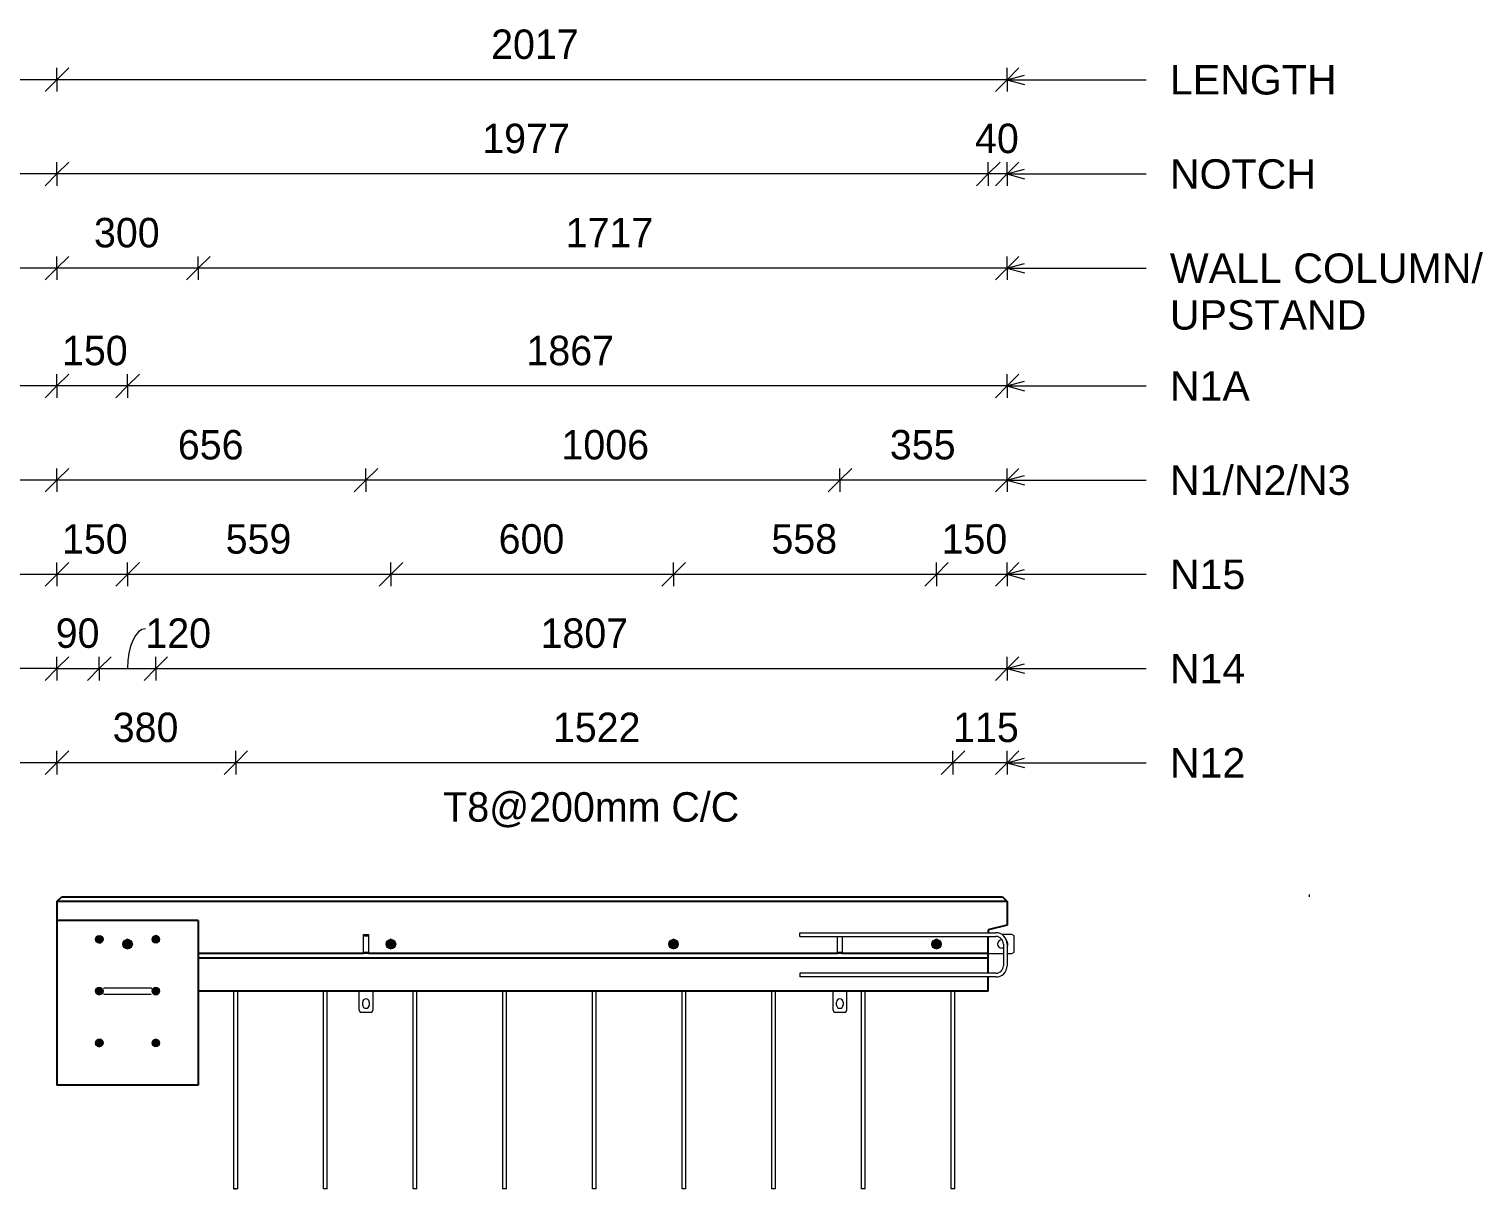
# Model space of a CAD drawing. Header units: millimetres. Extents: x 15006 to 36832, y -1993 to 19978.
# Drawn here: x 22593 to 25679, y 17515 to 19978 of the extents above; entities that cross this region are included whole.
import ezdxf

# ---------------------------------------------------------------- set-up
doc = ezdxf.new("R2010")
doc.units = ezdxf.units.MM
for name, color, linetype, lineweight in [('A-ANNO-DIMS', 211, 'Continuous', 9), ('A-ANNO-DIMS-25', 211, 'Continuous', 9), ('A-DETL-MBND', 5, 'Continuous', 18), ('A-GENM', 13, 'Continuous', 18), ('A-WALL', 113, 'Continuous', 25), ('G-ANNO-TEXT', 231, 'Continuous', 9), ('S-RBAR', 171, 'Continuous', 18)]:
    doc.layers.add(name, color=color, linetype=linetype, lineweight=lineweight)
doc.styles.add('Arial_1', font='arial.ttf', dxfattribs={"height": 62.5})
doc.styles.add('Nirmala UI Semilight_1', font='NirmalaS.ttf', dxfattribs={"height": 62.5})
doc.dimstyles.new('Arrow_Filled_-_2_5_NI_UI_3', dxfattribs={"dimscale": 304.8, "dimtxt": 65.460247, "dimasz": 0.164042, "dimexe": 0.082021, "dimexo": 0.0625, "dimgap": 0.082021, "dimtad": 1, "dimdec": 0, "dimzin": 0, "dimdsep": 46, "dimtxsty": 'Nirmala UI Semilight_1', "dimblk1": 'OBLIQUE', "dimblk2": 'OBLIQUE', "dimsah": 1, "dimcen": 0.09, "dimazin": 0, "dimtfac": 1, "dimtdec": 4, "dimtix": 1, "dimtmove": 0, "dimatfit": 3, "dimfxl": 0.082021, "dimfxlon": 1, "dimtvp": 1, "dimtolj": 1, "dimtzin": 0, "dimarcsym": 2})
doc.dimstyles.new('Arrow_Filled_-_2_5_NI_UI_4', dxfattribs={"dimscale": 304.8, "dimtxt": 65.460247, "dimasz": 0.164042, "dimexe": 0.082021, "dimexo": 0.0625, "dimgap": 0.082021, "dimtad": 1, "dimdec": 0, "dimzin": 0, "dimdsep": 46, "dimtxsty": 'Nirmala UI Semilight_1', "dimblk1": 'OBLIQUE', "dimblk2": 'OBLIQUE', "dimsah": 1, "dimcen": 0.09, "dimazin": 0, "dimtfac": 1, "dimtdec": 4, "dimtix": 1, "dimtmove": 1, "dimatfit": 3, "dimfxl": 0.082021, "dimfxlon": 1, "dimtvp": 1, "dimtolj": 1, "dimtzin": 0, "dimarcsym": 2})

# ---------------------------------------------------------------- blocks, each defined once
blk = doc.blocks.new('12_7Ø_ Lifting Insert_COLUMN - 12_9Ø Lifting insert-1653057-Elevation Top')
at = {"layer": 'A-GENM'}
for p, q in [((8938, 17929.1), (8937.8, 17929.2)), ((9039.7, 17929.1), (9039.4, 17929.1))]:
    blk.add_line(p, q, dxfattribs=at)
at = {"layer": 'A-GENM', "flags": 128}
for points in [[(8937.4, 17941.6), (8937.7, 17941.7), (8937.9, 17941.7), (8938.2, 17941.7), (8938.4, 17941.8), (8938.7, 17941.8)], [(9038.8, 17941.8), (9038.8, 17941.8), (9038.6, 17941.8), (9038.4, 17941.8), (9038.2, 17941.8), (9037.8, 17941.8), (9037.4, 17941.8), (9036.9, 17941.8), (9036.3, 17941.8), (9035.6, 17941.8), (9034.9, 17941.8), (9034, 17941.8), (9033.2, 17941.8), (9032.2, 17941.8), (9031.2, 17941.8), (9030.1, 17941.8), (9028.9, 17941.8), (9027.7, 17941.8), (9026.4, 17941.8), (9025, 17941.8), (9023.6, 17941.8), (9022.2, 17941.8), (9020.7, 17941.8), (9019.1, 17941.8), (9017.5, 17941.8), (9015.8, 17941.8), (9014.1, 17941.8), (9012.4, 17941.8), (9010.6, 17941.8), (9008.8, 17941.8), (9006.9, 17941.8), (9005, 17941.8), (9003.1, 17941.8), (9001.2, 17941.8), (8999.3, 17941.8), (8997.3, 17941.8), (8995.3, 17941.8), (8993.3, 17941.8), (8991.3, 17941.8), (8989.3, 17941.8), (8987.3, 17941.8), (8985.3, 17941.8), (8983.4, 17941.8), (8981.4, 17941.8), (8979.4, 17941.8), (8977.4, 17941.8), (8975.5, 17941.8), (8973.6, 17941.8), (8971.7, 17941.8), (8969.8, 17941.8), (8968, 17941.8), (8966.2, 17941.8), (8964.4, 17941.8), (8962.7, 17941.8), (8961, 17941.8), (8959.4, 17941.8), (8957.8, 17941.8), (8956.2, 17941.8), (8954.8, 17941.8), (8953.3, 17941.8), (8951.9, 17941.8), (8950.6, 17941.8), (8949.4, 17941.8), (8948.2, 17941.8), (8947, 17941.8), (8946, 17941.8), (8945, 17941.8), (8944, 17941.8), (8943.2, 17941.8), (8942.4, 17941.8), (8941.7, 17941.8), (8941.1, 17941.8), (8940.5, 17941.8), (8940, 17941.8), (8939.6, 17941.8), (8939.3, 17941.8), (8939.1, 17941.8), (8938.9, 17941.8), (8938.8, 17941.8), (8938.8, 17941.8)], [(9039.1, 17941.8), (9039.3, 17941.8), (9039.6, 17941.7), (9039.8, 17941.7), (9040.1, 17941.7), (9040.3, 17941.6)], [(8938.8, 17929.1), (8938.8, 17929.1), (8939, 17929.1), (8939.2, 17929.1), (8939.4, 17929.1), (8939.8, 17929.1), (8940.2, 17929.1), (8940.8, 17929.1), (8941.3, 17929.1), (8942, 17929.1), (8942.8, 17929.1), (8943.6, 17929.1), (8944.5, 17929.1), (8945.4, 17929.1), (8946.4, 17929.1), (8947.5, 17929.1), (8948.7, 17929.1), (8949.9, 17929.1), (8951.2, 17929.1), (8952.6, 17929.1), (8954, 17929.1), (8955.4, 17929.1), (8956.9, 17929.1), (8958.5, 17929.1), (8960.1, 17929.1), (8961.8, 17929.1), (8963.5, 17929.1), (8965.2, 17929.1), (8967, 17929.1), (8968.8, 17929.1), (8970.7, 17929.1), (8972.6, 17929.1), (8974.5, 17929.1), (8976.4, 17929.1), (8978.3, 17929.1), (8980.3, 17929.1), (8982.3, 17929.1), (8984.3, 17929.1), (8986.3, 17929.1), (8988.3, 17929.1), (8990.3, 17929.1), (8992.3, 17929.1), (8994.3, 17929.1), (8996.2, 17929.1), (8998.2, 17929.1), (9000.2, 17929.1), (9002.1, 17929.1), (9004, 17929.1), (9005.9, 17929.1), (9007.8, 17929.1), (9009.6, 17929.1), (9011.4, 17929.1), (9013.2, 17929.1), (9014.9, 17929.1), (9016.6, 17929.1), (9018.2, 17929.1), (9019.8, 17929.1), (9021.4, 17929.1), (9022.9, 17929.1), (9024.3, 17929.1), (9025.7, 17929.1), (9027, 17929.1), (9028.3, 17929.1), (9029.5, 17929.1), (9030.6, 17929.1), (9031.6, 17929.1), (9032.6, 17929.1), (9033.6, 17929.1), (9034.4, 17929.1), (9035.2, 17929.1), (9035.9, 17929.1), (9036.5, 17929.1), (9037.1, 17929.1), (9037.6, 17929.1), (9038, 17929.1), (9038.3, 17929.1), (9038.5, 17929.1), (9038.7, 17929.1), (9038.8, 17929.1), (9038.8, 17929.1)]]:
    blk.add_lwpolyline(points, dxfattribs=at)
blk = doc.blocks.new('RR spread anchor face based - RR-SA-3_0-200-1726827-Elevation Top')
at = {"layer": 'A-GENM'}
for p, q in [((10865.8, 18055.4), (10844.8, 18055.4)), ((10870.8, 18052.9), (10865.8, 18055.4)), ((10844.5, 18044.4), (10844.9, 18044.4)), ((10847.8, 18026.4), (10844.5, 18026.4)), ((10870.8, 18017.9), (10870.8, 18052.9)), ((10815.8, 18015.4), (10847.8, 18015.4)), ((10855.8, 18015.4), (10865.8, 18015.4)), ((10865.8, 18015.4), (10870.8, 18017.9))]:
    blk.add_line(p, q, dxfattribs=at)
for centre, start, end in [((10844.5, 18035.4), 90, 270), ((10848.5, 18035.4), 324.7987, 43.7744)]:
    blk.add_arc(centre, 9, start, end, dxfattribs=at)
blk = doc.blocks.new('RR spread anchor face based - RR-SA-2_5-150-1726819-Elevation Top')
at = {"layer": 'A-GENM'}
for p, q in [((10485.8, 17935.4), (10485.8, 17895.4)), ((10515.8, 17895.4), (10515.8, 17935.4)), ((10493.8, 17905.9), (10493.8, 17911.9)), ((10507.8, 17911.9), (10507.8, 17905.9)), ((10485.8, 17895.4), (10488.3, 17890.4)), ((10488.3, 17890.4), (10513.3, 17890.4)), ((10513.3, 17890.4), (10515.8, 17895.4))]:
    blk.add_line(p, q, dxfattribs=at)
for centre, start, end in [((10500.8, 17911.9), 0, 180), ((10500.8, 17905.9), 180, 0)]:
    blk.add_arc(centre, 7, start, end, dxfattribs=at)
blk = doc.blocks.new('RR spread anchor face based - RR-SA-2_5-150-1876458-Elevation Top')
at = {"layer": 'A-GENM'}
for p, q in [((9479.8, 17935.4), (9479.8, 17895.4)), ((9509.8, 17895.4), (9509.8, 17935.4)), ((9487.8, 17905.9), (9487.8, 17911.9)), ((9501.8, 17911.9), (9501.8, 17905.9)), ((9479.8, 17895.4), (9482.3, 17890.4)), ((9482.3, 17890.4), (9507.3, 17890.4)), ((9507.3, 17890.4), (9509.8, 17895.4))]:
    blk.add_line(p, q, dxfattribs=at)
for centre, start, end in [((9494.8, 17911.9), 0, 180), ((9494.8, 17905.9), 180, 0)]:
    blk.add_arc(centre, 7, start, end, dxfattribs=at)
blk = doc.blocks.new('RR spread anchor face based - RR-SA-3_0-200-V2-Elevation Top')
at = {"layer": 'A-GENM'}
for p, q in [((9489.8, 18052.9), (9489.8, 18055.4)), ((9489.8, 18055.4), (9499.8, 18055.4)), ((9499.8, 18055.4), (9499.8, 18052.9)), ((9489.8, 18017.9), (9489.8, 18052.9)), ((9489.8, 18052.9), (9499.8, 18052.9)), ((9499.8, 18052.9), (9499.8, 18017.9)), ((9489.8, 18015.4), (9489.8, 18017.9)), ((9489.8, 18017.9), (9499.8, 18017.9)), ((9499.8, 18015.4), (9489.8, 18015.4)), ((9499.8, 18017.9), (9499.8, 18015.4))]:
    blk.add_line(p, q, dxfattribs=at)
blk = doc.blocks.new('RR spread anchor face based - RR-SA-3_0-200-V3-Elevation Top')
at = {"layer": 'A-GENM'}
for p, q in [((10495.8, 18017.9), (10495.8, 18051.4)), ((10505.8, 18051.4), (10505.8, 18017.9)), ((10495.8, 18015.4), (10495.8, 18017.9)), ((10495.8, 18017.9), (10505.8, 18017.9)), ((10505.8, 18015.4), (10495.8, 18015.4)), ((10505.8, 18017.9), (10505.8, 18015.4))]:
    blk.add_line(p, q, dxfattribs=at)
blk = doc.blocks.new('DIMBLOCK35-Elevation Top')
at = {"layer": 'A-ANNO-DIMS-25'}
for p, q in [((24519.2, 18820.2), (24544.2, 18845.2)), ((24519.2, 18820.2), (24519.2, 18845.2)), ((24669.2, 18820.2), (24694.2, 18845.2)), ((24669.2, 18820.2), (24669.2, 18845.2)), ((24519.2, 18820.2), (24494.2, 18795.2)), ((24669.2, 18820.2), (24519.2, 18820.2)), ((24519.2, 18820.2), (24519.2, 18795.2)), ((24669.2, 18820.2), (24644.2, 18795.2)), ((24669.2, 18820.2), (24669.2, 18795.2))]:
    blk.add_line(p, q, dxfattribs=at)
at = {"layer": 'A-ANNO-DIMS-25', "color": 0, "insert": (24529.9, 18926.7), "char_height": 62.5, "width": 154.248, "attachment_point": 1, "line_spacing_factor": 1.142579, "style": 'Nirmala UI Semilight_1'}
blk.add_mtext('150', dxfattribs=at)
blk = doc.blocks.new('_Oblique')
at = {"color": 0, "linetype": 'ByBlock', "lineweight": -2}
blk.add_line((-0.5, -0.5), (0.5, 0.5), dxfattribs=at)
blk = doc.blocks.new('DIMBLOCK36-Elevation Top')
at = {"layer": 'A-ANNO-DIMS-25'}
for p, q in [((23961.2, 18820.2), (23986.2, 18845.2)), ((23961.2, 18820.2), (23961.2, 18845.2)), ((24519.2, 18820.2), (24544.2, 18845.2)), ((24519.2, 18820.2), (24519.2, 18845.2)), ((23961.2, 18820.2), (23936.2, 18795.2)), ((24519.2, 18820.2), (23961.2, 18820.2)), ((23961.2, 18820.2), (23961.2, 18795.2)), ((24519.2, 18820.2), (24494.2, 18795.2)), ((24519.2, 18820.2), (24519.2, 18795.2))]:
    blk.add_line(p, q, dxfattribs=at)
at = {"layer": 'A-ANNO-DIMS-25', "color": 0, "insert": (24168.8, 18926.7), "char_height": 62.5, "width": 171.387, "attachment_point": 1, "line_spacing_factor": 1.142579, "style": 'Nirmala UI Semilight_1'}
blk.add_mtext('558', dxfattribs=at)
blk = doc.blocks.new('DIMBLOCK37-Elevation Top')
at = {"layer": 'A-ANNO-DIMS-25'}
for p, q in [((23361.2, 18820.2), (23386.2, 18845.2)), ((23361.2, 18820.2), (23361.2, 18845.2)), ((23961.2, 18820.2), (23986.2, 18845.2)), ((23961.2, 18820.2), (23961.2, 18845.2)), ((23361.2, 18820.2), (23336.2, 18795.2)), ((23961.2, 18820.2), (23361.2, 18820.2)), ((23361.2, 18820.2), (23361.2, 18795.2)), ((23961.2, 18820.2), (23936.2, 18795.2)), ((23961.2, 18820.2), (23961.2, 18795.2))]:
    blk.add_line(p, q, dxfattribs=at)
at = {"layer": 'A-ANNO-DIMS-25', "color": 0, "insert": (23589.8, 18926.7), "char_height": 62.5, "width": 171.387, "attachment_point": 1, "line_spacing_factor": 1.142579, "style": 'Nirmala UI Semilight_1'}
blk.add_mtext('600', dxfattribs=at)
blk = doc.blocks.new('DIMBLOCK38-Elevation Top')
at = {"layer": 'A-ANNO-DIMS-25'}
for p, q in [((22802.2, 18820.2), (22827.2, 18845.2)), ((22802.2, 18820.2), (22802.2, 18845.2)), ((23361.2, 18820.2), (23386.2, 18845.2)), ((23361.2, 18820.2), (23361.2, 18845.2)), ((22802.2, 18820.2), (22777.2, 18795.2)), ((23361.2, 18820.2), (22802.2, 18820.2)), ((22802.2, 18820.2), (22802.2, 18795.2)), ((23361.2, 18820.2), (23336.2, 18795.2)), ((23361.2, 18820.2), (23361.2, 18795.2))]:
    blk.add_line(p, q, dxfattribs=at)
at = {"layer": 'A-ANNO-DIMS-25', "color": 0, "insert": (23010.3, 18926.7), "char_height": 62.5, "width": 171.387, "attachment_point": 1, "line_spacing_factor": 1.142579, "style": 'Nirmala UI Semilight_1'}
blk.add_mtext('559', dxfattribs=at)
blk = doc.blocks.new('DIMBLOCK39-Elevation Top')
at = {"layer": 'A-ANNO-DIMS-25'}
for p, q in [((22652.2, 18820.2), (22677.2, 18845.2)), ((22652.2, 18820.2), (22652.2, 18845.2)), ((22802.2, 18820.2), (22827.2, 18845.2)), ((22802.2, 18820.2), (22802.2, 18845.2)), ((22652.2, 18820.2), (22627.2, 18795.2)), ((22802.2, 18820.2), (22652.2, 18820.2)), ((22652.2, 18820.2), (22652.2, 18795.2)), ((22802.2, 18820.2), (22777.2, 18795.2)), ((22802.2, 18820.2), (22802.2, 18795.2))]:
    blk.add_line(p, q, dxfattribs=at)
at = {"layer": 'A-ANNO-DIMS-25', "color": 0, "insert": (22662.9, 18926.7), "char_height": 62.5, "width": 154.248, "attachment_point": 1, "line_spacing_factor": 1.142579, "style": 'Nirmala UI Semilight_1'}
blk.add_mtext('150', dxfattribs=at)
blk = doc.blocks.new('DIMBLOCK42-Elevation Top')
at = {"layer": 'A-ANNO-DIMS-25'}
for p, q in [((24554.2, 18420.2), (24579.2, 18445.2)), ((24554.2, 18420.2), (24554.2, 18445.2)), ((24669.2, 18420.2), (24694.2, 18445.2)), ((24669.2, 18420.2), (24669.2, 18445.2)), ((24554.2, 18420.2), (24529.2, 18395.2)), ((24669.2, 18420.2), (24554.2, 18420.2)), ((24554.2, 18420.2), (24554.2, 18395.2)), ((24669.2, 18420.2), (24644.2, 18395.2)), ((24669.2, 18420.2), (24669.2, 18395.2))]:
    blk.add_line(p, q, dxfattribs=at)
at = {"layer": 'A-ANNO-DIMS-25', "color": 0, "insert": (24554.5, 18526.7), "char_height": 62.5, "width": 137.109, "attachment_point": 1, "line_spacing_factor": 1.142579, "style": 'Nirmala UI Semilight_1'}
blk.add_mtext('115', dxfattribs=at)
blk = doc.blocks.new('DIMBLOCK43-Elevation Top')
at = {"layer": 'A-ANNO-DIMS-25'}
for p, q in [((23031.8, 18420.2), (23056.8, 18445.2)), ((23031.8, 18420.2), (23031.8, 18445.2)), ((24554.2, 18420.2), (24579.2, 18445.2)), ((24554.2, 18420.2), (24554.2, 18445.2)), ((23031.8, 18420.2), (23006.8, 18395.2)), ((24554.2, 18420.2), (23031.8, 18420.2)), ((23031.8, 18420.2), (23031.8, 18395.2)), ((24554.2, 18420.2), (24529.2, 18395.2)), ((24554.2, 18420.2), (24554.2, 18395.2))]:
    blk.add_line(p, q, dxfattribs=at)
at = {"layer": 'A-ANNO-DIMS-25', "color": 0, "char_height": 62.5, "attachment_point": 1, "line_spacing_factor": 1.142579, "style": 'Nirmala UI Semilight_1'}
for s, insert, width in [('1522', (23704.9, 18526.7), 211.377), ('T8@200mm C/C', (23472.2, 18357.7), 769.812)]:
    blk.add_mtext(s, dxfattribs=dict(at, insert=insert, width=width))
blk = doc.blocks.new('DIMBLOCK44-Elevation Top')
at = {"layer": 'A-ANNO-DIMS-25'}
for p, q in [((22652.2, 18420.2), (22677.2, 18445.2)), ((22652.2, 18420.2), (22652.2, 18445.2)), ((23031.8, 18420.2), (23056.8, 18445.2)), ((23031.8, 18420.2), (23031.8, 18445.2)), ((22652.2, 18420.2), (22627.2, 18395.2)), ((23031.8, 18420.2), (22652.2, 18420.2)), ((22652.2, 18420.2), (22652.2, 18395.2)), ((23031.8, 18420.2), (23006.8, 18395.2)), ((23031.8, 18420.2), (23031.8, 18395.2))]:
    blk.add_line(p, q, dxfattribs=at)
at = {"layer": 'A-ANNO-DIMS-25', "color": 0, "insert": (22770.6, 18526.7), "char_height": 62.5, "width": 171.387, "attachment_point": 1, "line_spacing_factor": 1.142579, "style": 'Nirmala UI Semilight_1'}
blk.add_mtext('380', dxfattribs=at)
blk = doc.blocks.new('DIMBLOCK45-Elevation Top')
at = {"layer": 'A-ANNO-DIMS-25'}
for p, q in [((22652.2, 18620.2), (22677.2, 18645.2)), ((22652.2, 18620.2), (22652.2, 18645.2)), ((22742.1, 18620.2), (22767.1, 18645.2)), ((22742.1, 18620.2), (22742.1, 18645.2)), ((22652.2, 18620.2), (22627.2, 18595.2)), ((22652.2, 18620.2), (22742.1, 18620.2)), ((22652.2, 18620.2), (22652.2, 18595.2)), ((22742.1, 18620.2), (22717.1, 18595.2)), ((22742.1, 18620.2), (22742.1, 18595.2))]:
    blk.add_line(p, q, dxfattribs=at)
at = {"layer": 'A-ANNO-DIMS-25', "color": 0, "insert": (22649.5, 18726.7), "char_height": 62.5, "width": 114.258, "attachment_point": 1, "line_spacing_factor": 1.142579, "style": 'Nirmala UI Semilight_1'}
blk.add_mtext('90', dxfattribs=at)
blk = doc.blocks.new('DIMBLOCK46-Elevation Top')
at = {"layer": 'A-ANNO-DIMS-25'}
for p, q in [((22742.1, 18620.2), (22767.1, 18645.2)), ((22742.1, 18620.2), (22742.1, 18645.2)), ((22862.1, 18620.2), (22887.1, 18645.2)), ((22862.1, 18620.2), (22862.1, 18645.2)), ((22742.1, 18620.2), (22717.1, 18595.2)), ((22742.1, 18620.2), (22862.1, 18620.2)), ((22742.1, 18620.2), (22742.1, 18595.2)), ((22862.1, 18620.2), (22837.1, 18595.2)), ((22862.1, 18620.2), (22862.1, 18595.2))]:
    blk.add_line(p, q, dxfattribs=at)
blk.add_ellipse((22839.9, 18620.2), major_axis=(0, 84.5), ratio=0.448117, start_param=0, end_param=1.570796, dxfattribs=at)
at = {"layer": 'A-ANNO-DIMS-25', "color": 0, "insert": (22839.9, 18726.7), "char_height": 62.5, "width": 154.248, "attachment_point": 1, "line_spacing_factor": 1.142579, "style": 'Nirmala UI Semilight_1'}
blk.add_mtext('120', dxfattribs=at)
blk = doc.blocks.new('DIMBLOCK47-Elevation Top')
at = {"layer": 'A-ANNO-DIMS-25'}
for p, q in [((22862.1, 18620.2), (22887.1, 18645.2)), ((22862.1, 18620.2), (22862.1, 18645.2)), ((24669.2, 18620.2), (24694.2, 18645.2)), ((24669.2, 18620.2), (24669.2, 18645.2)), ((22862.1, 18620.2), (22837.1, 18595.2)), ((22862.1, 18620.2), (24669.2, 18620.2)), ((22862.1, 18620.2), (22862.1, 18595.2)), ((24669.2, 18620.2), (24644.2, 18595.2)), ((24669.2, 18620.2), (24669.2, 18595.2))]:
    blk.add_line(p, q, dxfattribs=at)
at = {"layer": 'A-ANNO-DIMS-25', "color": 0, "insert": (23678.7, 18726.7), "char_height": 62.5, "width": 208.521, "attachment_point": 1, "line_spacing_factor": 1.142579, "style": 'Nirmala UI Semilight_1'}
blk.add_mtext('1807', dxfattribs=at)
blk = doc.blocks.new('DIMBLOCK54-Elevation Top')
at = {"layer": 'A-ANNO-DIMS-25'}
for p, q in [((24314.2, 19020.2), (24339.2, 19045.2)), ((24314.2, 19020.2), (24314.2, 19045.2)), ((24669.2, 19020.2), (24694.2, 19045.2)), ((24669.2, 19020.2), (24669.2, 19045.2)), ((24314.2, 19020.2), (24289.2, 18995.2)), ((24669.2, 19020.2), (24314.2, 19020.2)), ((24314.2, 19020.2), (24314.2, 18995.2)), ((24669.2, 19020.2), (24644.2, 18995.2)), ((24669.2, 19020.2), (24669.2, 18995.2))]:
    blk.add_line(p, q, dxfattribs=at)
at = {"layer": 'A-ANNO-DIMS-25', "color": 0, "insert": (24420.3, 19126.7), "char_height": 62.5, "width": 171.387, "attachment_point": 1, "line_spacing_factor": 1.142579, "style": 'Nirmala UI Semilight_1'}
blk.add_mtext('355', dxfattribs=at)
blk = doc.blocks.new('DIMBLOCK55-Elevation Top')
at = {"layer": 'A-ANNO-DIMS-25'}
for p, q in [((23308.2, 19020.2), (23333.2, 19045.2)), ((23308.2, 19020.2), (23308.2, 19045.2)), ((24314.2, 19020.2), (24339.2, 19045.2)), ((24314.2, 19020.2), (24314.2, 19045.2)), ((23308.2, 19020.2), (23283.2, 18995.2)), ((24314.2, 19020.2), (23308.2, 19020.2)), ((23308.2, 19020.2), (23308.2, 18995.2)), ((24314.2, 19020.2), (24289.2, 18995.2)), ((24314.2, 19020.2), (24314.2, 18995.2))]:
    blk.add_line(p, q, dxfattribs=at)
at = {"layer": 'A-ANNO-DIMS-25', "color": 0, "insert": (23723.1, 19126.7), "char_height": 62.5, "width": 211.377, "attachment_point": 1, "line_spacing_factor": 1.142579, "style": 'Nirmala UI Semilight_1'}
blk.add_mtext('1006', dxfattribs=at)
blk = doc.blocks.new('DIMBLOCK56-Elevation Top')
at = {"layer": 'A-ANNO-DIMS-25'}
for p, q in [((22652.2, 19020.2), (22677.2, 19045.2)), ((22652.2, 19020.2), (22652.2, 19045.2)), ((23308.2, 19020.2), (23333.2, 19045.2)), ((23308.2, 19020.2), (23308.2, 19045.2)), ((22652.2, 19020.2), (22627.2, 18995.2)), ((23308.2, 19020.2), (22652.2, 19020.2)), ((22652.2, 19020.2), (22652.2, 18995.2)), ((23308.2, 19020.2), (23283.2, 18995.2)), ((23308.2, 19020.2), (23308.2, 18995.2))]:
    blk.add_line(p, q, dxfattribs=at)
at = {"layer": 'A-ANNO-DIMS-25', "color": 0, "insert": (22908.8, 19126.7), "char_height": 62.5, "width": 171.387, "attachment_point": 1, "line_spacing_factor": 1.142579, "style": 'Nirmala UI Semilight_1'}
blk.add_mtext('656', dxfattribs=at)
blk = doc.blocks.new('DIMBLOCK57-Elevation Top')
at = {"layer": 'A-ANNO-DIMS-25'}
for p, q in [((22802.2, 19220.2), (22827.2, 19245.2)), ((22802.2, 19220.2), (22802.2, 19245.2)), ((24669.2, 19220.2), (24694.2, 19245.2)), ((24669.2, 19220.2), (24669.2, 19245.2)), ((22802.2, 19220.2), (22777.2, 19195.2)), ((24669.2, 19220.2), (22802.2, 19220.2)), ((22802.2, 19220.2), (22802.2, 19195.2)), ((24669.2, 19220.2), (24644.2, 19195.2)), ((24669.2, 19220.2), (24669.2, 19195.2))]:
    blk.add_line(p, q, dxfattribs=at)
at = {"layer": 'A-ANNO-DIMS-25', "color": 0, "insert": (23648.8, 19326.7), "char_height": 62.5, "width": 208.521, "attachment_point": 1, "line_spacing_factor": 1.142579, "style": 'Nirmala UI Semilight_1'}
blk.add_mtext('1867', dxfattribs=at)
blk = doc.blocks.new('DIMBLOCK58-Elevation Top')
at = {"layer": 'A-ANNO-DIMS-25'}
for p, q in [((22652.2, 19220.2), (22677.2, 19245.2)), ((22652.2, 19220.2), (22652.2, 19245.2)), ((22802.2, 19220.2), (22827.2, 19245.2)), ((22802.2, 19220.2), (22802.2, 19245.2)), ((22652.2, 19220.2), (22627.2, 19195.2)), ((22802.2, 19220.2), (22652.2, 19220.2)), ((22652.2, 19220.2), (22652.2, 19195.2)), ((22802.2, 19220.2), (22777.2, 19195.2)), ((22802.2, 19220.2), (22802.2, 19195.2))]:
    blk.add_line(p, q, dxfattribs=at)
at = {"layer": 'A-ANNO-DIMS-25', "color": 0, "insert": (22662.9, 19326.7), "char_height": 62.5, "width": 154.248, "attachment_point": 1, "line_spacing_factor": 1.142579, "style": 'Nirmala UI Semilight_1'}
blk.add_mtext('150', dxfattribs=at)
blk = doc.blocks.new('DIMBLOCK62-Elevation Top')
at = {"layer": 'A-ANNO-DIMS-25'}
for p, q in [((22952.2, 19470.4), (22977.2, 19495.4)), ((22952.2, 19470.4), (22952.2, 19495.4)), ((24669.2, 19470.4), (24694.2, 19495.4)), ((24669.2, 19470.4), (24669.2, 19495.4)), ((22952.2, 19470.4), (22927.2, 19445.4)), ((24669.2, 19470.4), (22952.2, 19470.4)), ((22952.2, 19470.4), (22952.2, 19445.4)), ((24669.2, 19470.4), (24644.2, 19445.4)), ((24669.2, 19470.4), (24669.2, 19445.4))]:
    blk.add_line(p, q, dxfattribs=at)
at = {"layer": 'A-ANNO-DIMS-25', "color": 0, "insert": (23732.1, 19577), "char_height": 62.5, "width": 188.526, "attachment_point": 1, "line_spacing_factor": 1.142579, "style": 'Nirmala UI Semilight_1'}
blk.add_mtext('1717', dxfattribs=at)
blk = doc.blocks.new('DIMBLOCK63-Elevation Top')
at = {"layer": 'A-ANNO-DIMS-25'}
for p, q in [((22652.2, 19470.4), (22677.2, 19495.4)), ((22652.2, 19470.4), (22652.2, 19495.4)), ((22952.2, 19470.4), (22977.2, 19495.4)), ((22952.2, 19470.4), (22952.2, 19495.4)), ((22652.2, 19470.4), (22627.2, 19445.4)), ((22952.2, 19470.4), (22652.2, 19470.4)), ((22652.2, 19470.4), (22652.2, 19445.4)), ((22952.2, 19470.4), (22927.2, 19445.4)), ((22952.2, 19470.4), (22952.2, 19445.4))]:
    blk.add_line(p, q, dxfattribs=at)
at = {"layer": 'A-ANNO-DIMS-25', "color": 0, "insert": (22730.8, 19577), "char_height": 62.5, "width": 171.387, "attachment_point": 1, "line_spacing_factor": 1.142579, "style": 'Nirmala UI Semilight_1'}
blk.add_mtext('300', dxfattribs=at)
blk = doc.blocks.new('DIMBLOCK64-Elevation Top')
at = {"layer": 'A-ANNO-DIMS-25'}
for p, q in [((24629.2, 19670.4), (24654.2, 19695.4)), ((24629.2, 19670.4), (24629.2, 19695.4)), ((24669.2, 19670.4), (24694.2, 19695.4)), ((24669.2, 19670.4), (24669.2, 19695.4)), ((24629.2, 19670.4), (24604.2, 19645.4)), ((24669.2, 19670.4), (24629.2, 19670.4)), ((24629.2, 19670.4), (24629.2, 19645.4)), ((24669.2, 19670.4), (24644.2, 19645.4)), ((24669.2, 19670.4), (24669.2, 19645.4))]:
    blk.add_line(p, q, dxfattribs=at)
at = {"layer": 'A-ANNO-DIMS-25', "color": 0, "insert": (24601, 19777), "char_height": 62.5, "width": 115.686, "attachment_point": 1, "line_spacing_factor": 1.142579, "style": 'Nirmala UI Semilight_1'}
blk.add_mtext('40', dxfattribs=at)
blk = doc.blocks.new('DIMBLOCK65-Elevation Top')
at = {"layer": 'A-ANNO-DIMS-25'}
for p, q in [((22652.2, 19670.4), (22677.2, 19695.4)), ((22652.2, 19670.4), (22652.2, 19695.4)), ((24629.2, 19670.4), (24654.2, 19695.4)), ((24629.2, 19670.4), (24629.2, 19695.4)), ((22652.2, 19670.4), (22627.2, 19645.4)), ((24629.2, 19670.4), (22652.2, 19670.4)), ((22652.2, 19670.4), (22652.2, 19645.4)), ((24629.2, 19670.4), (24604.2, 19645.4)), ((24629.2, 19670.4), (24629.2, 19645.4))]:
    blk.add_line(p, q, dxfattribs=at)
at = {"layer": 'A-ANNO-DIMS-25', "color": 0, "insert": (23555, 19777), "char_height": 62.5, "width": 205.664, "attachment_point": 1, "line_spacing_factor": 1.142579, "style": 'Nirmala UI Semilight_1'}
blk.add_mtext('1977', dxfattribs=at)
blk = doc.blocks.new('DIMBLOCK66-Elevation Top')
at = {"layer": 'A-ANNO-DIMS-25'}
for p, q in [((22652.2, 19870.4), (22677.2, 19895.4)), ((22652.2, 19870.4), (22652.2, 19895.4)), ((24669.2, 19870.4), (24694.2, 19895.4)), ((24669.2, 19870.4), (24669.2, 19895.4)), ((22652.2, 19870.4), (22627.2, 19845.4)), ((24669.2, 19870.4), (22652.2, 19870.4)), ((22652.2, 19870.4), (22652.2, 19845.4)), ((24669.2, 19870.4), (24644.2, 19845.4)), ((24669.2, 19870.4), (24669.2, 19845.4))]:
    blk.add_line(p, q, dxfattribs=at)
at = {"layer": 'A-ANNO-DIMS-25', "color": 0, "insert": (23573.8, 19977), "char_height": 62.5, "width": 208.521, "attachment_point": 1, "line_spacing_factor": 1.142579, "style": 'Nirmala UI Semilight_1'}
blk.add_mtext('2017', dxfattribs=at)

msp = doc.modelspace()

# ---------------------------------------------------------------- hatches: boundary and pattern name
at = {"layer": 'S-RBAR'}
h = msp.add_hatch(color=256, dxfattribs=at)
edge = h.paths.add_edge_path()
edge.add_arc((22742.1, 18045.4), 8, 0, 360)
for points in [[(22743, 18037.5), (22748.8, 18041.2), (22749.6, 18048.1), (22744.7, 18053), (22737.8, 18052.2), (22734.1, 18046.3), (22736.4, 18039.8)], [(22802.2, 18025.4), (22809.2, 18028.4), (22812.2, 18035.4), (22809.2, 18042.5), (22802.2, 18045.4), (22795.1, 18042.5), (22792.2, 18035.4), (22795.1, 18028.4)], [(22864.7, 18037.9), (22869.6, 18042.8), (22868.8, 18049.7), (22863, 18053.4), (22856.4, 18051.1), (22854.1, 18044.5), (22857.8, 18038.7)], [(23361.2, 18025.4), (23368.2, 18028.4), (23371.2, 18035.4), (23368.2, 18042.5), (23361.2, 18045.4), (23354.1, 18042.5), (23351.2, 18035.4), (23354.1, 18028.4)], [(23961.2, 18025.4), (23968.2, 18028.4), (23971.2, 18035.4), (23968.2, 18042.5), (23961.2, 18045.4), (23954.1, 18042.5), (23951.2, 18035.4), (23954.1, 18028.4)], [(24519.2, 18025.4), (24526.2, 18028.4), (24529.2, 18035.4), (24526.2, 18042.5), (24519.2, 18045.4), (24512.1, 18042.5), (24509.2, 18035.4), (24512.1, 18028.4)], [(22742.1, 17927.4), (22748.3, 17930.4), (22749.9, 17937.2), (22745.5, 17942.6), (22738.6, 17942.6), (22734.3, 17937.2), (22735.8, 17930.4)], [(22865.5, 17928.2), (22869.9, 17933.7), (22868.3, 17940.4), (22861.7, 17943.3), (22855.8, 17940.4), (22854.3, 17933.7), (22858.6, 17928.2), (22862.2, 17928.2)], [(22741.6, 17817.4), (22748, 17820.1), (22750, 17826.7), (22746, 17832.4), (22739, 17832.8), (22734.4, 17827.7), (22735.5, 17820.8)], [(22858.7, 17818.2), (22865.6, 17818.2), (22869.9, 17823.7), (22868.3, 17830.5), (22862, 17833.4), (22855.8, 17830.4), (22854.3, 17823.6)]]:
    msp.add_hatch(color=256, dxfattribs=at).paths.add_polyline_path(points)
h = msp.add_hatch(color=256, dxfattribs=at)
edge = h.paths.add_edge_path()
edge.add_arc((22802.2, 18035.4), 10, 0, 360)
h = msp.add_hatch(color=256, dxfattribs=at)
edge = h.paths.add_edge_path()
edge.add_arc((22862.1, 18045.4), 8, 0, 360)
h = msp.add_hatch(color=256, dxfattribs=at)
edge = h.paths.add_edge_path()
edge.add_arc((23361.2, 18035.4), 10, 0, 360)
h = msp.add_hatch(color=256, dxfattribs=at)
edge = h.paths.add_edge_path()
edge.add_arc((23961.2, 18035.4), 10, 0, 360)
h = msp.add_hatch(color=256, dxfattribs=at)
edge = h.paths.add_edge_path()
edge.add_arc((24519.2, 18035.4), 10, 0, 360)
h = msp.add_hatch(color=256, dxfattribs=at)
edge = h.paths.add_edge_path()
edge.add_arc((22742.1, 17935.4), 8, 0, 360)
h = msp.add_hatch(color=256, dxfattribs=at)
edge = h.paths.add_edge_path()
edge.add_arc((22862.1, 17935.4), 8, 0, 360)
h = msp.add_hatch(color=256, dxfattribs=at)
edge = h.paths.add_edge_path()
edge.add_arc((22742.1, 17825.4), 8, 0, 360)
h = msp.add_hatch(color=256, dxfattribs=at)
edge = h.paths.add_edge_path()
edge.add_arc((22862.1, 17825.4), 8, 0, 360)

# ---------------------------------------------------------------- linework, layer by layer
at = {"layer": 'A-DETL-MBND'}
for p, q in [((22652.2, 19870.4), (21106.2, 19870.4)), ((22652.2, 19670.4), (21306.2, 19670.4)), ((22652.2, 19470.4), (21506.2, 19470.4)), ((22652.2, 19220.2), (21906.2, 19220.2)), ((22652.2, 19020.2), (22106.2, 19020.2)), ((22652.2, 18820.2), (22106.2, 18820.2)), ((22652.2, 18620.2), (22270.1, 18620.2)), ((22652.2, 18420.2), (22510.1, 18420.2)), ((25310.1, 18140.4), (25310.1, 18135.4)), ((23027.8, 17515.4), (23031.8, 17515.4))]:
    msp.add_line(p, q, dxfattribs=at)
at = {"layer": 'A-WALL'}
for p, q in [((22652.2, 18125.4), (22662.2, 18135.4)), ((24669.2, 18125.4), (22652.2, 18125.4)), ((22652.2, 18125.4), (22652.2, 17735.4)), ((22662.2, 18135.4), (24659.2, 18135.4)), ((24659.2, 18135.4), (24669.2, 18125.4)), ((24669.2, 18125.4), (24669.2, 18075.4)), ((22952.2, 18085.4), (22652.2, 18085.4)), ((22952.2, 18085.4), (22952.2, 17935.4)), ((24669.2, 18075.4), (24629.2, 18065.4)), ((24629.2, 18065.4), (24629.2, 18059.4)), ((24629.2, 17973.4), (24629.2, 18051.4)), ((23303.2, 18015.4), (22952.2, 18015.4)), ((24629.2, 18005.4), (22952.2, 18005.4)), ((24309.2, 18015.4), (23313.2, 18015.4)), ((24629.2, 18015.4), (24319.2, 18015.4)), ((24629.2, 17935.4), (24629.2, 17965.4)), ((24629.2, 17935.4), (22952.2, 17935.4)), ((22952.2, 17935.4), (22952.2, 17735.4)), ((22952.2, 17735.4), (22652.2, 17735.4))]:
    msp.add_line(p, q, dxfattribs=at)
at = {"layer": 'G-ANNO-TEXT', "color": 10}
for p, q in [((24668.6, 19870.3), (24706.1, 19880.3)), ((24668.6, 19870.3), (24706.1, 19860.2)), ((24668.6, 19870.3), (24964.6, 19870.3)), ((24668.6, 19670.3), (24706.1, 19680.3)), ((24668.6, 19670.3), (24706.1, 19660.2)), ((24668.6, 19670.3), (24964.6, 19670.3)), ((24668.6, 19470.3), (24706.1, 19480.3)), ((24668.6, 19470.3), (24706.1, 19460.2)), ((24668.6, 19470.3), (24964.6, 19470.3)), ((24668.6, 19220.3), (24706.1, 19230.3)), ((24668.6, 19220.3), (24706.1, 19210.2)), ((24668.6, 19220.3), (24964.6, 19220.3)), ((24668.6, 19020.3), (24706.1, 19030.3)), ((24668.6, 19020.3), (24706.1, 19010.2)), ((24668.6, 19020.3), (24964.6, 19020.3)), ((24668.6, 18820.3), (24706.1, 18830.3)), ((24668.6, 18820.3), (24706.1, 18810.2)), ((24668.6, 18820.3), (24964.6, 18820.3)), ((24668.6, 18620.2), (24706.1, 18630.2)), ((24668.6, 18620.2), (24706.1, 18610.1)), ((24668.6, 18620.2), (24964.6, 18620.2)), ((24668.6, 18420.2), (24706.1, 18430.2)), ((24668.6, 18420.2), (24706.1, 18410.1)), ((24668.6, 18420.2), (24964.6, 18420.2))]:
    msp.add_line(p, q, dxfattribs=at)
at = {"layer": 'S-RBAR'}
for p, q in [((24229.2, 18059.4), (24645.2, 18059.4)), ((24229.2, 18051.4), (24229.2, 18059.4)), ((22737.8, 18052.2), (22734.1, 18046.3)), ((22734.1, 18046.3), (22736.4, 18039.8)), ((22736.4, 18039.8), (22743, 18037.5)), ((22744.7, 18053), (22737.8, 18052.2)), ((22743, 18037.5), (22748.8, 18041.2)), ((22749.6, 18048.1), (22744.7, 18053)), ((22748.8, 18041.2), (22749.6, 18048.1)), ((22795.1, 18042.5), (22792.2, 18035.4)), ((22792.2, 18035.4), (22795.1, 18028.4)), ((22802.2, 18045.4), (22795.1, 18042.5)), ((22795.1, 18028.4), (22802.2, 18025.4)), ((22809.2, 18042.5), (22802.2, 18045.4)), ((22802.2, 18025.4), (22809.2, 18028.4)), ((22812.2, 18035.4), (22809.2, 18042.5)), ((22809.2, 18028.4), (22812.2, 18035.4)), ((22856.4, 18051.1), (22854.1, 18044.5)), ((22854.1, 18044.5), (22857.8, 18038.7)), ((22863, 18053.4), (22856.4, 18051.1)), ((22857.8, 18038.7), (22864.7, 18037.9)), ((22868.8, 18049.7), (22863, 18053.4)), ((22864.7, 18037.9), (22869.6, 18042.8)), ((22869.6, 18042.8), (22868.8, 18049.7)), ((23354.1, 18042.5), (23351.2, 18035.4)), ((23351.2, 18035.4), (23354.1, 18028.4)), ((23361.2, 18045.4), (23354.1, 18042.5)), ((23354.1, 18028.4), (23361.2, 18025.4)), ((23368.2, 18042.5), (23361.2, 18045.4)), ((23361.2, 18025.4), (23368.2, 18028.4)), ((23371.2, 18035.4), (23368.2, 18042.5)), ((23368.2, 18028.4), (23371.2, 18035.4)), ((23954.1, 18042.5), (23951.2, 18035.4)), ((23951.2, 18035.4), (23954.1, 18028.4)), ((23961.2, 18045.4), (23954.1, 18042.5)), ((23954.1, 18028.4), (23961.2, 18025.4)), ((23968.2, 18042.5), (23961.2, 18045.4)), ((23961.2, 18025.4), (23968.2, 18028.4)), ((23971.2, 18035.4), (23968.2, 18042.5)), ((23968.2, 18028.4), (23971.2, 18035.4)), ((24229.2, 18051.4), (24645.2, 18051.4)), ((24512.1, 18042.5), (24509.2, 18035.4)), ((24509.2, 18035.4), (24512.1, 18028.4)), ((24519.2, 18045.4), (24512.1, 18042.5)), ((24512.1, 18028.4), (24519.2, 18025.4)), ((24526.2, 18042.5), (24519.2, 18045.4)), ((24519.2, 18025.4), (24526.2, 18028.4)), ((24529.2, 18035.4), (24526.2, 18042.5)), ((24526.2, 18028.4), (24529.2, 18035.4)), ((24661.2, 18035.4), (24661.2, 17989.4)), ((24669.2, 18035.4), (24669.2, 17989.4)), ((24645.2, 17973.4), (24229.2, 17973.4)), ((24229.2, 17973.4), (24229.2, 17965.4)), ((24645.2, 17965.4), (24229.2, 17965.4)), ((22738.6, 17942.6), (22734.3, 17937.2)), ((22734.3, 17937.2), (22735.8, 17930.4)), ((22735.8, 17930.4), (22742.1, 17927.4)), ((22745.5, 17942.6), (22738.6, 17942.6)), ((22742.1, 17927.4), (22748.3, 17930.4)), ((22749.9, 17937.2), (22745.5, 17942.6)), ((22748.3, 17930.4), (22749.9, 17937.2)), ((22855.8, 17940.4), (22854.3, 17933.7)), ((22854.3, 17933.7), (22858.6, 17928.2)), ((22861.7, 17943.3), (22855.8, 17940.4)), ((22868.3, 17940.4), (22861.7, 17943.3)), ((22865.5, 17928.2), (22869.9, 17933.7)), ((22869.9, 17933.7), (22868.3, 17940.4)), ((23027.8, 17515.4), (23027.8, 17935.4)), ((23035.8, 17515.4), (23035.8, 17935.4)), ((23218.1, 17515.4), (23218.1, 17935.4)), ((23226.1, 17515.4), (23226.1, 17935.4)), ((23408.4, 17515.4), (23408.4, 17935.4)), ((23416.4, 17515.4), (23416.4, 17935.4)), ((23598.7, 17515.4), (23598.7, 17935.4)), ((23606.7, 17515.4), (23606.7, 17935.4)), ((23789, 17515.4), (23789, 17935.4)), ((23797, 17515.4), (23797, 17935.4)), ((23979.3, 17515.4), (23979.3, 17935.4)), ((23987.3, 17515.4), (23987.3, 17935.4)), ((24169.6, 17515.4), (24169.6, 17935.4)), ((24177.6, 17515.4), (24177.6, 17935.4)), ((24359.9, 17515.4), (24359.9, 17935.4)), ((24367.9, 17515.4), (24367.9, 17935.4)), ((24550.2, 17515.4), (24550.2, 17935.4)), ((24558.2, 17515.4), (24558.2, 17935.4)), ((22858.6, 17928.2), (22862.2, 17928.2)), ((22862.2, 17928.2), (22865.5, 17928.2)), ((22739, 17832.8), (22734.4, 17827.7)), ((22734.4, 17827.7), (22735.5, 17820.8)), ((22735.5, 17820.8), (22741.6, 17817.4)), ((22746, 17832.4), (22739, 17832.8)), ((22741.6, 17817.4), (22748, 17820.1)), ((22750, 17826.7), (22746, 17832.4)), ((22748, 17820.1), (22750, 17826.7)), ((22855.8, 17830.4), (22854.3, 17823.6)), ((22854.3, 17823.6), (22858.7, 17818.2)), ((22862, 17833.4), (22855.8, 17830.4)), ((22858.7, 17818.2), (22865.6, 17818.2)), ((22868.3, 17830.5), (22862, 17833.4)), ((22865.6, 17818.2), (22869.9, 17823.7)), ((22869.9, 17823.7), (22868.3, 17830.5)), ((23035.8, 17515.4), (23027.8, 17515.4)), ((23226.1, 17515.4), (23218.1, 17515.4)), ((23416.4, 17515.4), (23408.4, 17515.4)), ((23606.7, 17515.4), (23598.7, 17515.4)), ((23797, 17515.4), (23789, 17515.4)), ((23987.3, 17515.4), (23979.3, 17515.4)), ((24177.6, 17515.4), (24169.6, 17515.4)), ((24367.9, 17515.4), (24359.9, 17515.4)), ((24558.2, 17515.4), (24550.2, 17515.4))]:
    msp.add_line(p, q, dxfattribs=at)
for centre, radius in [((22742.1, 18045.4), 8), ((22802.2, 18035.4), 10), ((22862.1, 18045.4), 8), ((23361.2, 18035.4), 10), ((23961.2, 18035.4), 10), ((24519.2, 18035.4), 10), ((22742.1, 17935.4), 8), ((22862.1, 17935.4), 8), ((22742.1, 17825.4), 8), ((22862.1, 17825.4), 8)]:
    msp.add_circle(centre, radius, dxfattribs=at)
for centre, radius, start, end in [((24645.2, 18035.4), 24, 0, 90), ((24645.2, 18035.4), 16, 0, 90), ((24645.2, 17989.4), 16, 270, 0), ((24645.2, 17989.4), 24, 270, 360)]:
    msp.add_arc(centre, radius, start, end, dxfattribs=at)

# ---------------------------------------------------------------- block references
at = {"layer": 'A-GENM'}
for name in ['RR spread anchor face based - RR-SA-3_0-200-V2-Elevation Top', 'RR spread anchor face based - RR-SA-3_0-200-1726827-Elevation Top', 'RR spread anchor face based - RR-SA-3_0-200-V3-Elevation Top', '12_7Ø_ Lifting Insert_COLUMN - 12_9Ø Lifting insert-1653057-Elevation Top', 'RR spread anchor face based - RR-SA-2_5-150-1876458-Elevation Top', 'RR spread anchor face based - RR-SA-2_5-150-1726819-Elevation Top']:
    msp.add_blockref(name, (13813.4, 0), dxfattribs=at)

# ---------------------------------------------------------------- texts
at = {"layer": 'G-ANNO-TEXT', "color": 7, "char_height": 62.5, "attachment_point": 1, "style": 'Arial_1'}
for s, insert, width in [('LENGTH', (25014.6, 19901.5), 428.903), ('NOTCH', (25014.6, 19701.5), 376.793), ('WALL COLUMN/', (25014.6, 19501.5), 805.696), ('UPSTAND', (25014.6, 19402.3), 505.063), ('N1A', (25014.6, 19251.5), 204.43), ('N1/N2/N3', (25014.6, 19051.5), 462.975), ('N15', (25014.6, 18851.5), 192.405), ('N14', (25014.6, 18651.4), 192.405), ('N12', (25014.6, 18451.4), 192.405)]:
    msp.add_mtext(s, dxfattribs=dict(at, insert=insert, width=width))

# ---------------------------------------------------------------- dimensions: what is measured, and where the dimension line sits
at = {"layer": 'A-ANNO-DIMS'}
for base, p1, p2, override, picture, middle in [((22652.2, 19870.4), (24669.2, 19845.4), (22652.2, 19845.4), {"dimpost": '<>', "dimfxl": 2017}, 'DIMBLOCK66-Elevation Top', (23660.7, 19927.9)), ((22652.2, 19670.4), (24629.2, 19645.4), (22652.2, 19645.4), {"dimpost": '<>', "dimfxl": 1977}, 'DIMBLOCK65-Elevation Top', (23640.7, 19727.9)), ((24629.2, 19670.4), (24669.2, 19645.4), (24629.2, 19645.4), {"dimpost": '<>', "dimfxl": 40}, 'DIMBLOCK64-Elevation Top', (24649.2, 19727.7)), ((22652.2, 19470.4), (22952.2, 19445.4), (22652.2, 19445.4), {"dimpost": '<>', "dimfxl": 300}, 'DIMBLOCK63-Elevation Top', (22802.2, 19527.7)), ((22952.2, 19470.4), (24669.2, 19445.4), (22952.2, 19445.4), {"dimpost": '<>', "dimfxl": 1717}, 'DIMBLOCK62-Elevation Top', (23810.7, 19527.4)), ((22652.2, 19220.2), (22802.2, 19195.2), (22652.2, 19195.2), {"dimpost": '<>', "dimfxl": 150}, 'DIMBLOCK58-Elevation Top', (22727.2, 19277.7)), ((22802.2, 19220.2), (24669.2, 19195.2), (22802.2, 19195.2), {"dimpost": '<>', "dimfxl": 1867}, 'DIMBLOCK57-Elevation Top', (23735.7, 19277.7)), ((22652.2, 19020.2), (23308.2, 18995.2), (22652.2, 18995.2), {"dimpost": '<>', "dimfxl": 656}, 'DIMBLOCK56-Elevation Top', (22980.2, 19077.5)), ((23308.2, 19020.2), (24314.2, 18995.2), (23308.2, 18995.2), {"dimpost": '<>', "dimfxl": 1006}, 'DIMBLOCK55-Elevation Top', (23811.2, 19077.7)), ((24314.2, 19020.2), (24669.2, 18995.2), (24314.2, 18995.2), {"dimpost": '<>', "dimfxl": 355}, 'DIMBLOCK54-Elevation Top', (24491.7, 19077.5)), ((22652.2, 18820.2), (22802.2, 18795.2), (22652.2, 18795.2), {"dimpost": '<>', "dimfxl": 150}, 'DIMBLOCK39-Elevation Top', (22727.2, 18877.7)), ((22802.2, 18820.2), (23361.2, 18795.2), (22802.2, 18795.2), {"dimpost": '<>', "dimfxl": 559}, 'DIMBLOCK38-Elevation Top', (23081.7, 18877.5)), ((23361.2, 18820.2), (23961.2, 18795.2), (23361.2, 18795.2), {"dimpost": '<>', "dimfxl": 600}, 'DIMBLOCK37-Elevation Top', (23661.2, 18877.5)), ((23961.2, 18820.2), (24519.2, 18795.2), (23961.2, 18795.2), {"dimpost": '<>', "dimfxl": 558}, 'DIMBLOCK36-Elevation Top', (24240.2, 18877.5)), ((24519.2, 18820.2), (24669.2, 18795.2), (24519.2, 18795.2), {"dimpost": '<>', "dimfxl": 150}, 'DIMBLOCK35-Elevation Top', (24594.2, 18877.7)), ((22742.1, 18620.2), (22652.2, 18595.2), (22742.1, 18595.2), {"dimpost": '<>', "dimfxl": 89.906167}, 'DIMBLOCK45-Elevation Top', (22697.1, 18677.5)), ((22652.2, 18420.2), (23031.8, 18395.2), (22652.2, 18395.2), {"dimpost": '<>', "dimfxl": 379.639469}, 'DIMBLOCK44-Elevation Top', (22842, 18477.5)), ((24554.2, 18420.2), (24669.2, 18395.2), (24554.2, 18395.2), {"dimpost": '<>', "dimfxl": 115}, 'DIMBLOCK42-Elevation Top', (24611.7, 18477.7))]:
    dim = msp.add_linear_dim(base=base, p1=p1, p2=p2, dimstyle='Arrow_Filled_-_2_5_NI_UI_3', override=override, dxfattribs=at)
    dim.commit()
    dim.dimension.update_dxf_attribs({"geometry": picture, "text_midpoint": middle})
dim = msp.add_linear_dim(base=(22862.1, 18620.2), p1=(22742.1, 18595.2), p2=(22862.1, 18595.2), dimstyle='Arrow_Filled_-_2_5_NI_UI_4', override={"dimpost": '<>', "dimfxl": 120}, dxfattribs=at)
dim.commit()
dim.dimension.update_dxf_attribs({"geometry": 'DIMBLOCK46-Elevation Top', "text_midpoint": (22917.1, 18685.1), "dimtype": 160})
dim = msp.add_linear_dim(base=(24669.2, 18620.2), p1=(22862.1, 18595.2), p2=(24669.2, 18595.2), angle=0, dimstyle='Arrow_Filled_-_2_5_NI_UI_3', override={"dimpost": '<>', "dimfxl": 1807.093833}, dxfattribs=at)
dim.commit()
dim.dimension.update_dxf_attribs({"geometry": 'DIMBLOCK47-Elevation Top', "text_midpoint": (23765.6, 18677.7)})
dim = msp.add_linear_dim(base=(23031.8, 18420.2), p1=(24554.2, 18395.2), p2=(23031.8, 18395.2), text='<>\\XT8@200mm C/C', dimstyle='Arrow_Filled_-_2_5_NI_UI_3', override={"dimpost": '<>', "dimfxl": 1522.360531}, dxfattribs=at)
dim.commit()
dim.dimension.update_dxf_attribs({"geometry": 'DIMBLOCK43-Elevation Top', "text_midpoint": (23793, 18420.2)})

doc.saveas('drawing.dxf')
